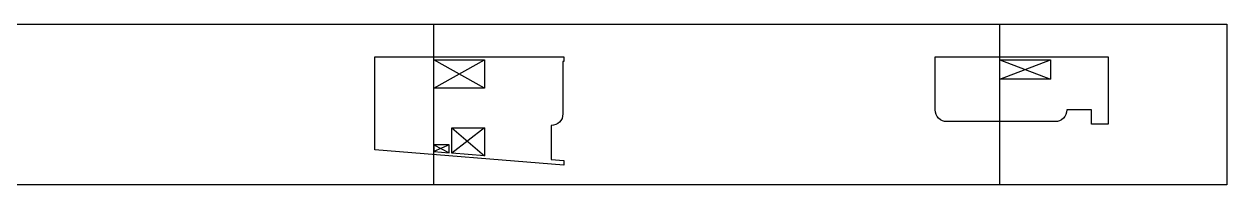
# Model space of a CAD drawing. Header units: inches. Extents: x 130993 to 274375, y -5108 to 103559.
# Drawn here: x 154995 to 158714, y 61931 to 62427 of the extents above; entities that cross this region are included whole.
import ezdxf

# ---------------------------------------------------------------- set-up
doc = ezdxf.new("R2010")
doc.units = ezdxf.units.IN
doc.header["$MEASUREMENT"] = 0
doc.layers.add('Elevation3', color=74, linetype='Continuous', lineweight=13)

msp = doc.modelspace()

# ---------------------------------------------------------------- linework, layer by layer
at = {"layer": 'Defpoints'}
for p, q in [((156261.92, 61930.57), (156261.92, 62426.79)), ((158011.78, 61930.57), (158011.78, 62426.79))]:
    msp.add_line(p, q, dxfattribs=at)
at = {"layer": 'Elevation3', "lineweight": 30}
for p, q in [((156418.92, 62228.71), (156261.92, 62316.71)), ((156261.92, 62228.71), (156418.92, 62316.71)), ((158011.78, 62316.71), (158168.78, 62256.71)), ((158011.78, 62256.71), (158168.78, 62316.71)), ((156317.92, 62106.71), (156418.92, 62020.58)), ((156418.92, 62106.71), (156317.92, 62028.72)), ((156261.92, 62053.71), (156308.92, 62029.45)), ((156308.92, 62053.71), (156261.92, 62033.24))]:
    msp.add_line(p, q, dxfattribs=at)
for points in [[(150611.84, 62426.79), (158713.87, 62426.79), (158713.87, 61930.57), (150611.84, 61930.57)], [(156418.92, 62228.71), (156261.92, 62228.71), (156261.92, 62316.71), (156418.92, 62316.71)], [(158011.78, 62316.71), (158168.78, 62316.71), (158168.78, 62256.71), (158011.78, 62256.71)], [(156317.92, 62106.71), (156418.92, 62106.71), (156418.92, 62020.58), (156317.92, 62028.72)], [(156308.92, 62053.71), (156261.92, 62053.71), (156261.92, 62033.24), (156308.92, 62029.45)]]:
    msp.add_lwpolyline(points, close=True, dxfattribs=at)
for points in [[(156663.92, 61991.79), (156079.92, 62038.89), (156079.92, 62325.71), (156663.92, 62325.71), (156663.92, 62311.71), (156660.92, 62311.71), (156660.92, 62149.71, -0.4142136), (156624.92, 62113.71), (156624.92, 62008.98), (156663.92, 62005.83)], [(157811.78, 62325.71), (158346.78, 62325.71), (158346.78, 62118.13), (158294.78, 62118.13), (158294.78, 62161.71), (158218.78, 62161.71, -0.4142136), (158182.78, 62125.71), (157847.78, 62125.71, -0.4142136), (157811.78, 62161.71)]]:
    msp.add_lwpolyline(points, format="xyb", close=True, dxfattribs=at)

doc.saveas('drawing.dxf')
